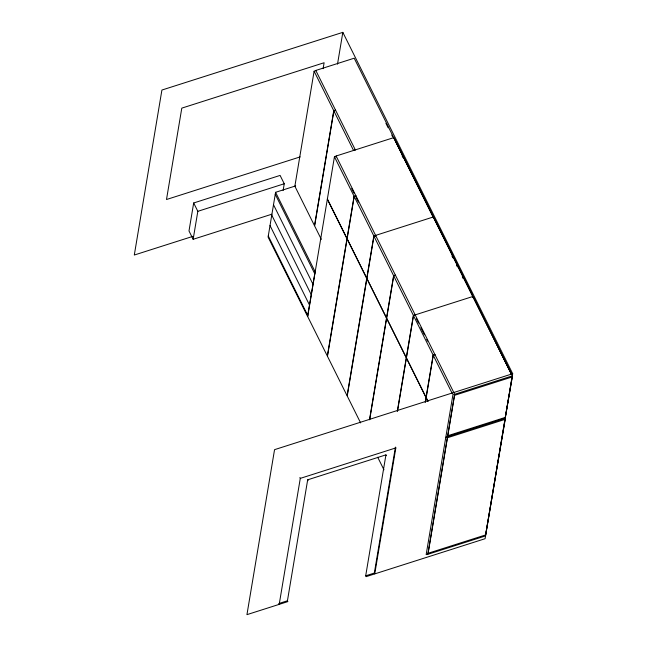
<?xml version="1.0" encoding="UTF-8"?>
<svg xmlns="http://www.w3.org/2000/svg" width="647" height="647" viewBox="0 0 647 647"><rect width="100%" height="100%" fill="white"/><g stroke="black" fill="none" stroke-linecap="round" stroke-linejoin="round"><path stroke-width="0.97" d="M283.119 190.509L284.251 183.756L280.102 175.41L193.679 202.972L188.997 230.955L193.146 239.301L271.886 214.189M193.146 239.301L197.828 211.318L193.679 202.972M295.687 185.899L275.582 192.305L268.093 237.085L307.624 316.52L307.786 315.51L268.279 235.961M314.11 71.21L294.862 186.223L314.507 225.69L333.755 110.677L314.11 71.21L315.841 70.66M323.104 68.703L324.107 62.743L181.799 108.13L166.497 199.519L300.159 156.898M337.508 64.158L342.829 32.35L161.912 90.046L134.301 255.031L192.911 236.341M335.607 110.378L333.876 110.928L314.628 225.94L321.324 239.398M307.746 315.275L315.113 271.748L275.582 192.305M334.434 156.776L327.366 199.033L347.002 238.5L354.079 196.243L334.434 156.776L336.165 156.226M335.947 157.019L336.117 156.016L393.732 137.641M279.205 604.363L300.289 478.376L299.876 477.543M354.2 196.494L347.132 238.751L366.768 278.218L373.845 235.961L354.2 196.494L355.931 195.944M342.829 32.35L512.699 373.715L274.554 449.657L246.944 614.65L287.85 601.605L287.438 600.772L307.673 479.823L385.935 454.865L386.348 455.698M373.966 236.212L366.898 278.469L386.534 317.936L393.611 275.679L373.966 236.212L375.697 235.662M375.478 236.462L375.648 235.451M369.534 419.555L386.51 318.106L366.865 278.639L347.229 395.996L360.622 422.912M369.655 419.806L386.631 318.356L406.276 357.823L397.282 411.532M393.732 275.929L386.663 318.187L406.3 357.654L413.368 315.396L393.732 275.929L395.463 275.379M512.699 373.715L485.088 538.708L366.113 576.647L365.692 575.814L385.935 454.865M397.573 410.788L406.397 358.074L426.033 397.541L425.208 402.515M413.498 315.647L406.421 357.904L426.066 397.371L433.134 355.114L413.498 315.647L415.228 315.097M374.338 573.056L395.422 447.077L395.835 447.91L374.75 573.889L374.338 573.056L365.692 575.814M425.5 401.771L426.163 397.792L427.95 401.383M434.986 354.815L433.264 355.365L426.187 397.622L427.974 401.213M447.53 436.709L427.893 554.075L426.163 554.625L445.799 437.259L505.412 418.229L485.493 535.627M454.631 394.282L447.562 436.539L445.832 437.089L452.9 394.84L512.505 375.81L473.588 297.604M454.704 394.33L427.942 554.277L485.557 535.91M472.625 297.523L472.795 296.512L415.18 314.887M485.654 534.632L505.121 418.318M512.222 375.899L505.161 418.099L512.505 375.81M333.755 110.677L335.478 110.127M355.243 149.845L353.521 150.403L333.876 110.928M197.828 211.318L284.251 183.756M354.079 196.243L355.801 195.693M373.845 235.961L433.45 216.931L395.875 141.426M433.611 217.263L472.981 296.366M393.611 275.679L395.333 275.129M413.368 315.396L415.099 314.846M473.143 296.706L511.324 374.103M433.134 355.114L434.865 354.564M454.534 395.333L512.149 376.958M300.289 478.376L395.835 447.91M447.773 435.738L505.388 417.372M447.441 437.76L505.056 419.385M428.104 553.274L485.719 534.899M278.792 603.53L287.438 600.772M394.977 139.623L393.797 137.916L433.158 217.02M434.064 218.16L472.528 295.469M511.421 374.144L354.2 58.206L315.793 70.45L355.324 149.886M385.927 123.302L388.176 127.815M391.767 135.037L392.664 136.84M402.102 155.798L403 157.601M451.962 256.002L452.86 257.805M456.45 265.027L457.348 266.831M462.29 276.762L463.187 278.566M336.117 156.016L454.259 393.425M351.669 188.617L353.917 193.13M356.165 197.642L358.406 202.155M416.353 318.607L418.601 323.12M420.849 327.633L424.44 334.855M426.688 339.368L427.586 341.171M433.264 355.365L452.455 393.942M275.25 194.326L314.774 273.762M273.503 204.735L312.954 284.154M271.764 215.144L311.215 294.563M270.017 225.552L309.468 304.98M377.702 457.243L383.954 469.803M307.673 479.823L308.085 480.656M327.342 199.195L307.697 316.561L327.342 356.028L346.978 238.662L327.342 199.195M347.099 238.913L327.463 356.279L347.099 395.746L366.744 278.388L347.099 238.913"/></g></svg>
